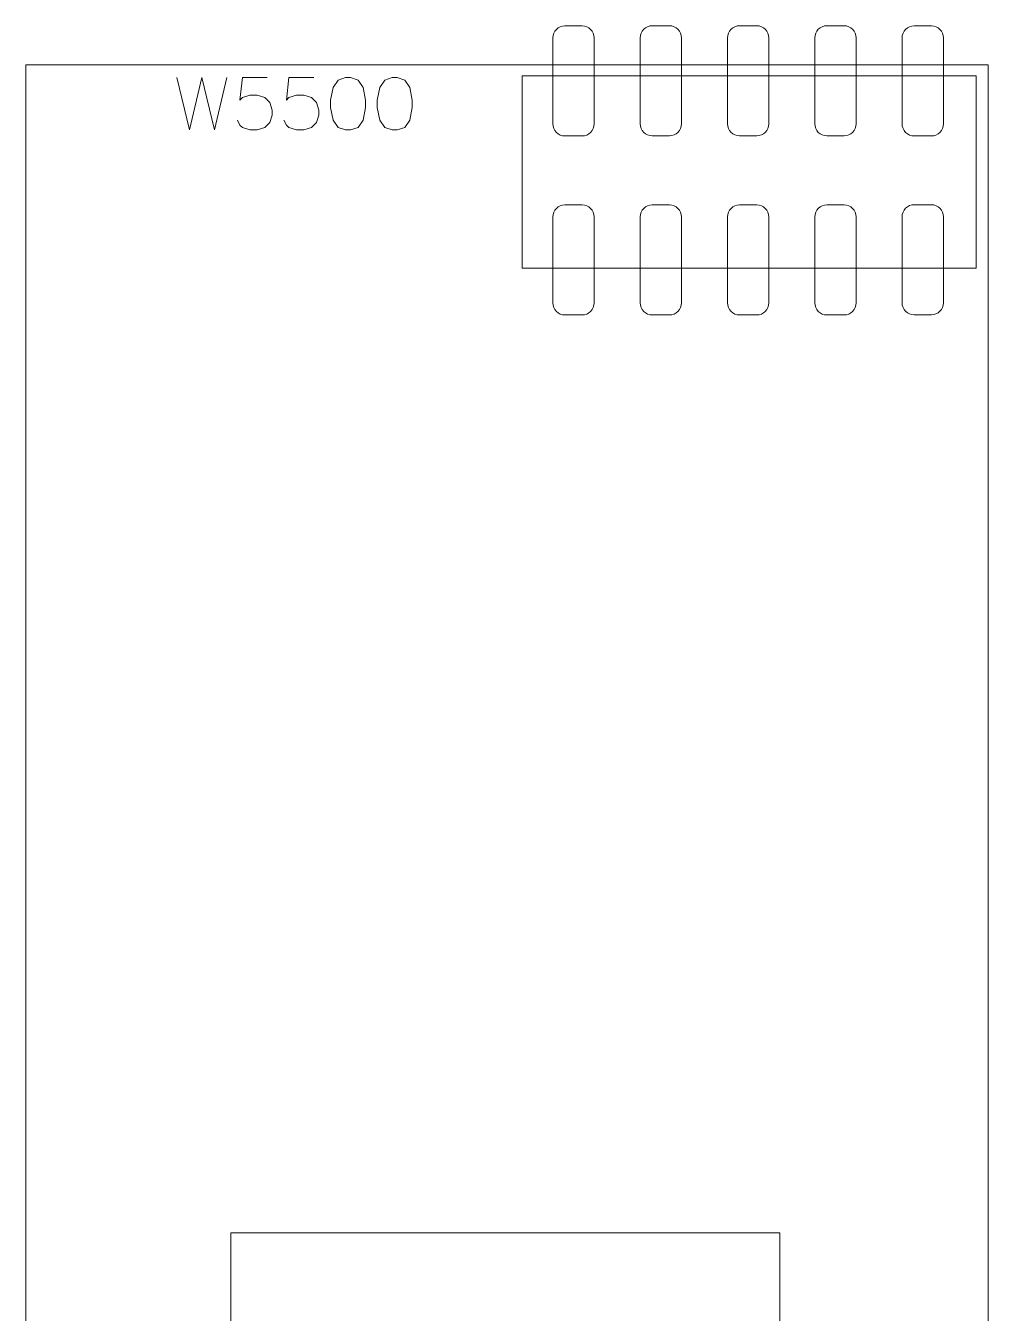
# Model space of a CAD drawing. Header units: millimetres. Extents: x -105 to 95, y -39 to 71.
# Drawn here: x -73.73 to -45.73, y -11.2 to 26.25 of the extents above; entities that cross this region are included whole.
import ezdxf

# ---------------------------------------------------------------- set-up
doc = ezdxf.new("R2010")
doc.units = ezdxf.units.MM
doc.header["$MEASUREMENT"] = 0
doc.layers.add('MultiLayer', color=7, linetype='Continuous')
doc.layers.add('TopOverlay', color=7, linetype='Continuous')

msp = doc.modelspace()

# ---------------------------------------------------------------- linework, layer by layer
at = {"layer": 'MultiLayer', "lineweight": 9}
for points in [[(-58.0409, 26.2494), (-58.1342, 26.2494), (-58.2236, 26.2124), (-58.2895, 26.1464), (-58.2895, 26.1464), (-58.3555, 26.0805), (-58.3925, 25.9911), (-58.3925, 25.8978)], [(-55.5009, 26.2524), (-55.5942, 26.2524), (-55.6836, 26.2154), (-55.7495, 26.1494), (-55.7495, 26.1494), (-55.8155, 26.0835), (-55.8525, 25.9941), (-55.8525, 25.9008)], [(-52.9609, 26.2524), (-53.0542, 26.2524), (-53.1436, 26.2154), (-53.2095, 26.1494), (-53.2095, 26.1494), (-53.2755, 26.0835), (-53.3125, 25.9941), (-53.3125, 25.9008)], [(-50.4209, 26.2524), (-50.5142, 26.2524), (-50.6036, 26.2154), (-50.6695, 26.1494), (-50.6695, 26.1494), (-50.7355, 26.0835), (-50.7725, 25.9941), (-50.7725, 25.9008)], [(-47.8809, 26.2494), (-47.9742, 26.2494), (-48.0636, 26.2124), (-48.1295, 26.1464), (-48.1295, 26.1464), (-48.1955, 26.0805), (-48.2325, 25.9911), (-48.2325, 25.8978)], [(-58.3925, 23.3978), (-58.3925, 23.3046), (-58.3555, 23.2151), (-58.2895, 23.1492), (-58.2895, 23.1492), (-58.2236, 23.0833), (-58.1342, 23.0462), (-58.0409, 23.0462)], [(-57.5409, 23.0462), (-57.4477, 23.0462), (-57.3582, 23.0833), (-57.2923, 23.1492), (-57.2923, 23.1492), (-57.2264, 23.2151), (-57.1893, 23.3046), (-57.1893, 23.3978)], [(-55.8525, 23.4008), (-55.8525, 23.3076), (-55.8155, 23.2181), (-55.7495, 23.1522), (-55.7495, 23.1522), (-55.6836, 23.0863), (-55.5942, 23.0492), (-55.5009, 23.0492)], [(-55.0009, 23.0492), (-54.9077, 23.0492), (-54.8182, 23.0863), (-54.7523, 23.1522), (-54.7523, 23.1522), (-54.6864, 23.2181), (-54.6493, 23.3076), (-54.6493, 23.4008)], [(-53.3125, 23.4008), (-53.3125, 23.3076), (-53.2755, 23.2181), (-53.2095, 23.1522), (-53.2095, 23.1522), (-53.1436, 23.0863), (-53.0542, 23.0492), (-52.9609, 23.0492)], [(-52.4609, 23.0492), (-52.3677, 23.0492), (-52.2782, 23.0863), (-52.2123, 23.1522), (-52.2123, 23.1522), (-52.1464, 23.2181), (-52.1093, 23.3076), (-52.1093, 23.4008)], [(-50.7725, 23.4008), (-50.7725, 23.3076), (-50.7355, 23.2181), (-50.6695, 23.1522), (-50.6695, 23.1522), (-50.6036, 23.0863), (-50.5142, 23.0492), (-50.4209, 23.0492)], [(-49.9209, 23.0492), (-49.8277, 23.0492), (-49.7382, 23.0863), (-49.6723, 23.1522), (-49.6723, 23.1522), (-49.6064, 23.2181), (-49.5693, 23.3076), (-49.5693, 23.4008)], [(-48.2325, 23.3978), (-48.2325, 23.3046), (-48.1955, 23.2151), (-48.1295, 23.1492), (-48.1295, 23.1492), (-48.0636, 23.0833), (-47.9742, 23.0462), (-47.8809, 23.0462)], [(-47.3809, 23.0462), (-47.2877, 23.0462), (-47.1982, 23.0833), (-47.1323, 23.1492), (-47.1323, 23.1492), (-47.0664, 23.2151), (-47.0293, 23.3046), (-47.0293, 23.3978)], [(-58.0409, 21.0432), (-58.1342, 21.0432), (-58.2236, 21.0061), (-58.2895, 20.9402), (-58.2895, 20.9402), (-58.3555, 20.8743), (-58.3925, 20.7848), (-58.3925, 20.6916)], [(-55.5009, 21.0432), (-55.5942, 21.0432), (-55.6836, 21.0061), (-55.7495, 20.9402), (-55.7495, 20.9402), (-55.8155, 20.8743), (-55.8525, 20.7848), (-55.8525, 20.6916)], [(-52.9609, 21.0432), (-53.0542, 21.0432), (-53.1436, 21.0061), (-53.2095, 20.9402), (-53.2095, 20.9402), (-53.2755, 20.8743), (-53.3125, 20.7848), (-53.3125, 20.6916)], [(-50.4209, 21.0432), (-50.5142, 21.0432), (-50.6036, 21.0061), (-50.6695, 20.9402), (-50.6695, 20.9402), (-50.7355, 20.8743), (-50.7725, 20.7848), (-50.7725, 20.6916)], [(-47.8809, 21.0462), (-47.9742, 21.0462), (-48.0636, 21.0091), (-48.1295, 20.9432), (-48.1295, 20.9432), (-48.1955, 20.8773), (-48.2325, 20.7878), (-48.2325, 20.6946)], [(-58.3925, 18.1916), (-58.3925, 18.0983), (-58.3555, 18.0089), (-58.2895, 17.943), (-58.2895, 17.943), (-58.2236, 17.877), (-58.1342, 17.84), (-58.0409, 17.84)], [(-57.5409, 17.84), (-57.4477, 17.84), (-57.3582, 17.877), (-57.2923, 17.943), (-57.2923, 17.943), (-57.2264, 18.0089), (-57.1893, 18.0983), (-57.1893, 18.1916)], [(-55.8525, 18.1916), (-55.8525, 18.0983), (-55.8155, 18.0089), (-55.7495, 17.943), (-55.7495, 17.943), (-55.6836, 17.877), (-55.5942, 17.84), (-55.5009, 17.84)], [(-55.0009, 17.84), (-54.9077, 17.84), (-54.8182, 17.877), (-54.7523, 17.943), (-54.7523, 17.943), (-54.6864, 18.0089), (-54.6493, 18.0983), (-54.6493, 18.1916)], [(-53.3125, 18.1916), (-53.3125, 18.0983), (-53.2755, 18.0089), (-53.2095, 17.943), (-53.2095, 17.943), (-53.1436, 17.877), (-53.0542, 17.84), (-52.9609, 17.84)], [(-52.4609, 17.84), (-52.3677, 17.84), (-52.2782, 17.877), (-52.2123, 17.943), (-52.2123, 17.943), (-52.1464, 18.0089), (-52.1093, 18.0983), (-52.1093, 18.1916)], [(-50.7725, 18.1916), (-50.7725, 18.0983), (-50.7355, 18.0089), (-50.6695, 17.943), (-50.6695, 17.943), (-50.6036, 17.877), (-50.5142, 17.84), (-50.4209, 17.84)], [(-49.9209, 17.84), (-49.8277, 17.84), (-49.7382, 17.877), (-49.6723, 17.943), (-49.6723, 17.943), (-49.6064, 18.0089), (-49.5693, 18.0983), (-49.5693, 18.1916)], [(-48.2325, 18.1946), (-48.2325, 18.1013), (-48.1955, 18.0119), (-48.1295, 17.946), (-48.1295, 17.946), (-48.0636, 17.88), (-47.9742, 17.843), (-47.8809, 17.843)], [(-47.3809, 17.843), (-47.2877, 17.843), (-47.1982, 17.88), (-47.1323, 17.946), (-47.1323, 17.946), (-47.0664, 18.0119), (-47.0293, 18.1013), (-47.0293, 18.1946)]]:
    msp.add_open_spline(points, degree=3, knots=[0, 0, 0, 0, 0.3333333, 0.3333333, 0.3333333, 0.3333333, 1, 1, 1, 1], dxfattribs=at)
for points in [[(-57.5409, 26.2494), (-57.5409, 26.2494), (-58.0409, 26.2494), (-58.0409, 26.2494)], [(-57.1893, 25.8978), (-57.1893, 26.092), (-57.3467, 26.2494), (-57.5409, 26.2494)], [(-55.0009, 26.2524), (-55.0009, 26.2524), (-55.5009, 26.2524), (-55.5009, 26.2524)], [(-54.6493, 25.9008), (-54.6493, 26.095), (-54.8067, 26.2524), (-55.0009, 26.2524)], [(-52.4609, 26.2524), (-52.4609, 26.2524), (-52.9609, 26.2524), (-52.9609, 26.2524)], [(-52.1093, 25.9008), (-52.1093, 26.095), (-52.2667, 26.2524), (-52.4609, 26.2524)], [(-49.9209, 26.2524), (-49.9209, 26.2524), (-50.4209, 26.2524), (-50.4209, 26.2524)], [(-49.5693, 25.9008), (-49.5693, 26.095), (-49.7267, 26.2524), (-49.9209, 26.2524)], [(-47.3809, 26.2494), (-47.3809, 26.2494), (-47.8809, 26.2494), (-47.8809, 26.2494)], [(-47.0293, 25.8978), (-47.0293, 26.092), (-47.1867, 26.2494), (-47.3809, 26.2494)], [(-58.3925, 25.8978), (-58.3925, 25.8978), (-58.3925, 23.3978), (-58.3925, 23.3978)], [(-57.1893, 23.3978), (-57.1893, 23.3978), (-57.1893, 25.8978), (-57.1893, 25.8978)], [(-55.8525, 25.9008), (-55.8525, 25.9008), (-55.8525, 23.4008), (-55.8525, 23.4008)], [(-54.6493, 23.4008), (-54.6493, 23.4008), (-54.6493, 25.9008), (-54.6493, 25.9008)], [(-53.3125, 25.9008), (-53.3125, 25.9008), (-53.3125, 23.4008), (-53.3125, 23.4008)], [(-52.1093, 23.4008), (-52.1093, 23.4008), (-52.1093, 25.9008), (-52.1093, 25.9008)], [(-50.7725, 25.9008), (-50.7725, 25.9008), (-50.7725, 23.4008), (-50.7725, 23.4008)], [(-49.5693, 23.4008), (-49.5693, 23.4008), (-49.5693, 25.9008), (-49.5693, 25.9008)], [(-48.2325, 25.8978), (-48.2325, 25.8978), (-48.2325, 23.3978), (-48.2325, 23.3978)], [(-47.0293, 23.3978), (-47.0293, 23.3978), (-47.0293, 25.8978), (-47.0293, 25.8978)], [(-73.7259, -29.8797), (-73.7259, -29.8797), (-73.7259, 25.1203), (-73.7259, 25.1203)], [(-73.7259, 25.1203), (-73.7259, 25.1203), (-45.7259, 25.1203), (-45.7259, 25.1203)], [(-45.7259, -29.8797), (-45.7259, -29.8797), (-45.7259, 25.1203), (-45.7259, 25.1203)], [(-59.2819, 24.7908), (-59.2819, 24.7908), (-57.0059, 24.7908), (-57.0059, 24.7908)], [(-59.2819, 22.6348), (-59.2819, 22.6348), (-59.2819, 24.7908), (-59.2819, 24.7908)], [(-59.2819, 24.7908), (-59.2819, 24.7908), (-46.0739, 24.7908), (-46.0739, 24.7908)], [(-59.2819, 19.2028), (-59.2819, 19.2028), (-59.2819, 24.7908), (-59.2819, 24.7908)], [(-46.0739, 19.2028), (-46.0739, 19.2028), (-46.0739, 24.7908), (-46.0739, 24.7908)], [(-58.0409, 23.0462), (-58.0409, 23.0462), (-57.5409, 23.0462), (-57.5409, 23.0462)], [(-55.5009, 23.0492), (-55.5009, 23.0492), (-55.0009, 23.0492), (-55.0009, 23.0492)], [(-52.9609, 23.0492), (-52.9609, 23.0492), (-52.4609, 23.0492), (-52.4609, 23.0492)], [(-50.4209, 23.0492), (-50.4209, 23.0492), (-49.9209, 23.0492), (-49.9209, 23.0492)], [(-47.8809, 23.0462), (-47.8809, 23.0462), (-47.3809, 23.0462), (-47.3809, 23.0462)], [(-57.5409, 21.0432), (-57.5409, 21.0432), (-58.0409, 21.0432), (-58.0409, 21.0432)], [(-57.1893, 20.6916), (-57.1893, 20.8858), (-57.3467, 21.0432), (-57.5409, 21.0432)], [(-55.0009, 21.0432), (-55.0009, 21.0432), (-55.5009, 21.0432), (-55.5009, 21.0432)], [(-54.6493, 20.6916), (-54.6493, 20.8858), (-54.8067, 21.0432), (-55.0009, 21.0432)], [(-52.4609, 21.0432), (-52.4609, 21.0432), (-52.9609, 21.0432), (-52.9609, 21.0432)], [(-52.1093, 20.6916), (-52.1093, 20.8858), (-52.2667, 21.0432), (-52.4609, 21.0432)], [(-49.9209, 21.0432), (-49.9209, 21.0432), (-50.4209, 21.0432), (-50.4209, 21.0432)], [(-49.5693, 20.6916), (-49.5693, 20.8858), (-49.7267, 21.0432), (-49.9209, 21.0432)], [(-47.3809, 21.0462), (-47.3809, 21.0462), (-47.8809, 21.0462), (-47.8809, 21.0462)], [(-47.0293, 20.6946), (-47.0293, 20.8888), (-47.1867, 21.0462), (-47.3809, 21.0462)], [(-58.3925, 20.6916), (-58.3925, 20.6916), (-58.3925, 18.1916), (-58.3925, 18.1916)], [(-57.1893, 18.1916), (-57.1893, 18.1916), (-57.1893, 20.6916), (-57.1893, 20.6916)], [(-55.8525, 20.6916), (-55.8525, 20.6916), (-55.8525, 18.1916), (-55.8525, 18.1916)], [(-54.6493, 18.1916), (-54.6493, 18.1916), (-54.6493, 20.6916), (-54.6493, 20.6916)], [(-53.3125, 20.6916), (-53.3125, 20.6916), (-53.3125, 18.1916), (-53.3125, 18.1916)], [(-52.1093, 18.1916), (-52.1093, 18.1916), (-52.1093, 20.6916), (-52.1093, 20.6916)], [(-50.7725, 20.6916), (-50.7725, 20.6916), (-50.7725, 18.1916), (-50.7725, 18.1916)], [(-49.5693, 18.1916), (-49.5693, 18.1916), (-49.5693, 20.6916), (-49.5693, 20.6916)], [(-48.2325, 20.6946), (-48.2325, 20.6946), (-48.2325, 18.1946), (-48.2325, 18.1946)], [(-47.0293, 18.1946), (-47.0293, 18.1946), (-47.0293, 20.6946), (-47.0293, 20.6946)], [(-59.2819, 19.2028), (-59.2819, 19.2028), (-46.0739, 19.2028), (-46.0739, 19.2028)], [(-58.0409, 17.84), (-58.0409, 17.84), (-57.5409, 17.84), (-57.5409, 17.84)], [(-55.5009, 17.84), (-55.5009, 17.84), (-55.0009, 17.84), (-55.0009, 17.84)], [(-52.9609, 17.84), (-52.9609, 17.84), (-52.4609, 17.84), (-52.4609, 17.84)], [(-50.4209, 17.84), (-50.4209, 17.84), (-49.9209, 17.84), (-49.9209, 17.84)], [(-47.8809, 17.843), (-47.8809, 17.843), (-47.3809, 17.843), (-47.3809, 17.843)], [(-67.7604, -33.1817), (-67.7604, -33.1817), (-67.7604, -8.8612), (-67.7604, -8.8612)], [(-67.7604, -8.8612), (-67.7604, -8.8612), (-51.7859, -8.8612), (-51.7859, -8.8612)], [(-51.7859, -33.1817), (-51.7859, -33.1817), (-51.7859, -8.8612), (-51.7859, -8.8612)]]:
    msp.add_open_spline(points, degree=3, dxfattribs=at)
at = {"layer": 'TopOverlay', "color": 6, "lineweight": 9}
for points in [[(-69.3259, 24.744), (-69.3259, 24.744), (-68.9631, 23.2203), (-68.9631, 23.2203)], [(-68.6003, 24.744), (-68.6003, 24.744), (-68.9631, 23.2203), (-68.9631, 23.2203)], [(-68.6003, 24.744), (-68.6003, 24.744), (-68.2376, 23.2203), (-68.2376, 23.2203)], [(-67.8748, 24.744), (-67.8748, 24.744), (-68.2376, 23.2203), (-68.2376, 23.2203)], [(-67.4249, 24.744), (-67.4249, 24.744), (-67.4975, 24.091), (-67.4975, 24.091)], [(-66.6994, 24.744), (-66.6994, 24.744), (-67.4249, 24.744), (-67.4249, 24.744)], [(-66.0681, 24.744), (-66.0681, 24.744), (-66.1407, 24.091), (-66.1407, 24.091)], [(-65.3426, 24.744), (-65.3426, 24.744), (-66.0681, 24.744), (-66.0681, 24.744)], [(-64.4211, 24.744), (-64.4211, 24.744), (-64.6388, 24.6714), (-64.6388, 24.6714)], [(-64.276, 24.744), (-64.276, 24.744), (-64.4211, 24.744), (-64.4211, 24.744)], [(-64.0583, 24.6714), (-64.0583, 24.6714), (-64.276, 24.744), (-64.276, 24.744)], [(-63.0643, 24.744), (-63.0643, 24.744), (-63.282, 24.6714), (-63.282, 24.6714)], [(-62.9192, 24.744), (-62.9192, 24.744), (-63.0643, 24.744), (-63.0643, 24.744)], [(-62.7016, 24.6714), (-62.7016, 24.6714), (-62.9192, 24.744), (-62.9192, 24.744)], [(-64.7839, 24.4538), (-64.7839, 24.4538), (-64.8565, 24.091), (-64.8565, 24.091)], [(-64.6388, 24.6714), (-64.6388, 24.6714), (-64.7839, 24.4538), (-64.7839, 24.4538)], [(-63.9132, 24.4538), (-63.9132, 24.4538), (-64.0583, 24.6714), (-64.0583, 24.6714)], [(-63.8407, 24.091), (-63.8407, 24.091), (-63.9132, 24.4538), (-63.9132, 24.4538)], [(-63.4271, 24.4538), (-63.4271, 24.4538), (-63.4997, 24.091), (-63.4997, 24.091)], [(-63.282, 24.6714), (-63.282, 24.6714), (-63.4271, 24.4538), (-63.4271, 24.4538)], [(-62.5564, 24.4538), (-62.5564, 24.4538), (-62.7016, 24.6714), (-62.7016, 24.6714)], [(-62.4839, 24.091), (-62.4839, 24.091), (-62.5564, 24.4538), (-62.5564, 24.4538)], [(-67.4975, 24.091), (-67.4975, 24.091), (-67.4249, 24.1635), (-67.4249, 24.1635)], [(-67.4249, 24.1635), (-67.4249, 24.1635), (-67.2073, 24.2361), (-67.2073, 24.2361)], [(-67.2073, 24.2361), (-67.2073, 24.2361), (-66.9896, 24.2361), (-66.9896, 24.2361)], [(-66.9896, 24.2361), (-66.9896, 24.2361), (-66.7719, 24.1635), (-66.7719, 24.1635)], [(-66.7719, 24.1635), (-66.7719, 24.1635), (-66.6268, 24.0184), (-66.6268, 24.0184)], [(-66.6268, 24.0184), (-66.6268, 24.0184), (-66.5543, 23.8008), (-66.5543, 23.8008)], [(-66.1407, 24.091), (-66.1407, 24.091), (-66.0681, 24.1635), (-66.0681, 24.1635)], [(-66.0681, 24.1635), (-66.0681, 24.1635), (-65.8505, 24.2361), (-65.8505, 24.2361)], [(-65.8505, 24.2361), (-65.8505, 24.2361), (-65.6328, 24.2361), (-65.6328, 24.2361)], [(-65.6328, 24.2361), (-65.6328, 24.2361), (-65.4151, 24.1635), (-65.4151, 24.1635)], [(-65.4151, 24.1635), (-65.4151, 24.1635), (-65.27, 24.0184), (-65.27, 24.0184)], [(-65.27, 24.0184), (-65.27, 24.0184), (-65.1975, 23.8008), (-65.1975, 23.8008)], [(-64.8565, 24.091), (-64.8565, 24.091), (-64.8565, 23.8733), (-64.8565, 23.8733)], [(-63.8407, 23.8733), (-63.8407, 23.8733), (-63.8407, 24.091), (-63.8407, 24.091)], [(-63.4997, 24.091), (-63.4997, 24.091), (-63.4997, 23.8733), (-63.4997, 23.8733)], [(-62.4839, 23.8733), (-62.4839, 23.8733), (-62.4839, 24.091), (-62.4839, 24.091)], [(-66.5543, 23.6556), (-66.5543, 23.6556), (-66.6268, 23.438), (-66.6268, 23.438)], [(-66.5543, 23.8008), (-66.5543, 23.8008), (-66.5543, 23.6556), (-66.5543, 23.6556)], [(-65.1975, 23.6556), (-65.1975, 23.6556), (-65.27, 23.438), (-65.27, 23.438)], [(-65.1975, 23.8008), (-65.1975, 23.8008), (-65.1975, 23.6556), (-65.1975, 23.6556)], [(-64.8565, 23.8733), (-64.8565, 23.8733), (-64.7839, 23.5105), (-64.7839, 23.5105)], [(-63.9132, 23.5105), (-63.9132, 23.5105), (-63.8407, 23.8733), (-63.8407, 23.8733)], [(-63.4997, 23.8733), (-63.4997, 23.8733), (-63.4271, 23.5105), (-63.4271, 23.5105)], [(-62.5564, 23.5105), (-62.5564, 23.5105), (-62.4839, 23.8733), (-62.4839, 23.8733)], [(-67.4975, 23.3654), (-67.4975, 23.3654), (-67.57, 23.5105), (-67.57, 23.5105)], [(-67.4249, 23.2929), (-67.4249, 23.2929), (-67.4975, 23.3654), (-67.4975, 23.3654)], [(-67.2073, 23.2203), (-67.2073, 23.2203), (-67.4249, 23.2929), (-67.4249, 23.2929)], [(-66.9896, 23.2203), (-66.9896, 23.2203), (-67.2073, 23.2203), (-67.2073, 23.2203)], [(-66.7719, 23.2929), (-66.7719, 23.2929), (-66.9896, 23.2203), (-66.9896, 23.2203)], [(-66.6268, 23.438), (-66.6268, 23.438), (-66.7719, 23.2929), (-66.7719, 23.2929)], [(-66.1407, 23.3654), (-66.1407, 23.3654), (-66.2133, 23.5105), (-66.2133, 23.5105)], [(-66.0681, 23.2929), (-66.0681, 23.2929), (-66.1407, 23.3654), (-66.1407, 23.3654)], [(-65.8505, 23.2203), (-65.8505, 23.2203), (-66.0681, 23.2929), (-66.0681, 23.2929)], [(-65.6328, 23.2203), (-65.6328, 23.2203), (-65.8505, 23.2203), (-65.8505, 23.2203)], [(-65.4151, 23.2929), (-65.4151, 23.2929), (-65.6328, 23.2203), (-65.6328, 23.2203)], [(-65.27, 23.438), (-65.27, 23.438), (-65.4151, 23.2929), (-65.4151, 23.2929)], [(-64.7839, 23.5105), (-64.7839, 23.5105), (-64.6388, 23.2929), (-64.6388, 23.2929)], [(-64.6388, 23.2929), (-64.6388, 23.2929), (-64.4211, 23.2203), (-64.4211, 23.2203)], [(-64.4211, 23.2203), (-64.4211, 23.2203), (-64.276, 23.2203), (-64.276, 23.2203)], [(-64.276, 23.2203), (-64.276, 23.2203), (-64.0583, 23.2929), (-64.0583, 23.2929)], [(-64.0583, 23.2929), (-64.0583, 23.2929), (-63.9132, 23.5105), (-63.9132, 23.5105)], [(-63.4271, 23.5105), (-63.4271, 23.5105), (-63.282, 23.2929), (-63.282, 23.2929)], [(-63.282, 23.2929), (-63.282, 23.2929), (-63.0643, 23.2203), (-63.0643, 23.2203)], [(-63.0643, 23.2203), (-63.0643, 23.2203), (-62.9192, 23.2203), (-62.9192, 23.2203)], [(-62.9192, 23.2203), (-62.9192, 23.2203), (-62.7016, 23.2929), (-62.7016, 23.2929)], [(-62.7016, 23.2929), (-62.7016, 23.2929), (-62.5564, 23.5105), (-62.5564, 23.5105)]]:
    msp.add_open_spline(points, degree=3, dxfattribs=at)

doc.saveas('drawing.dxf')
